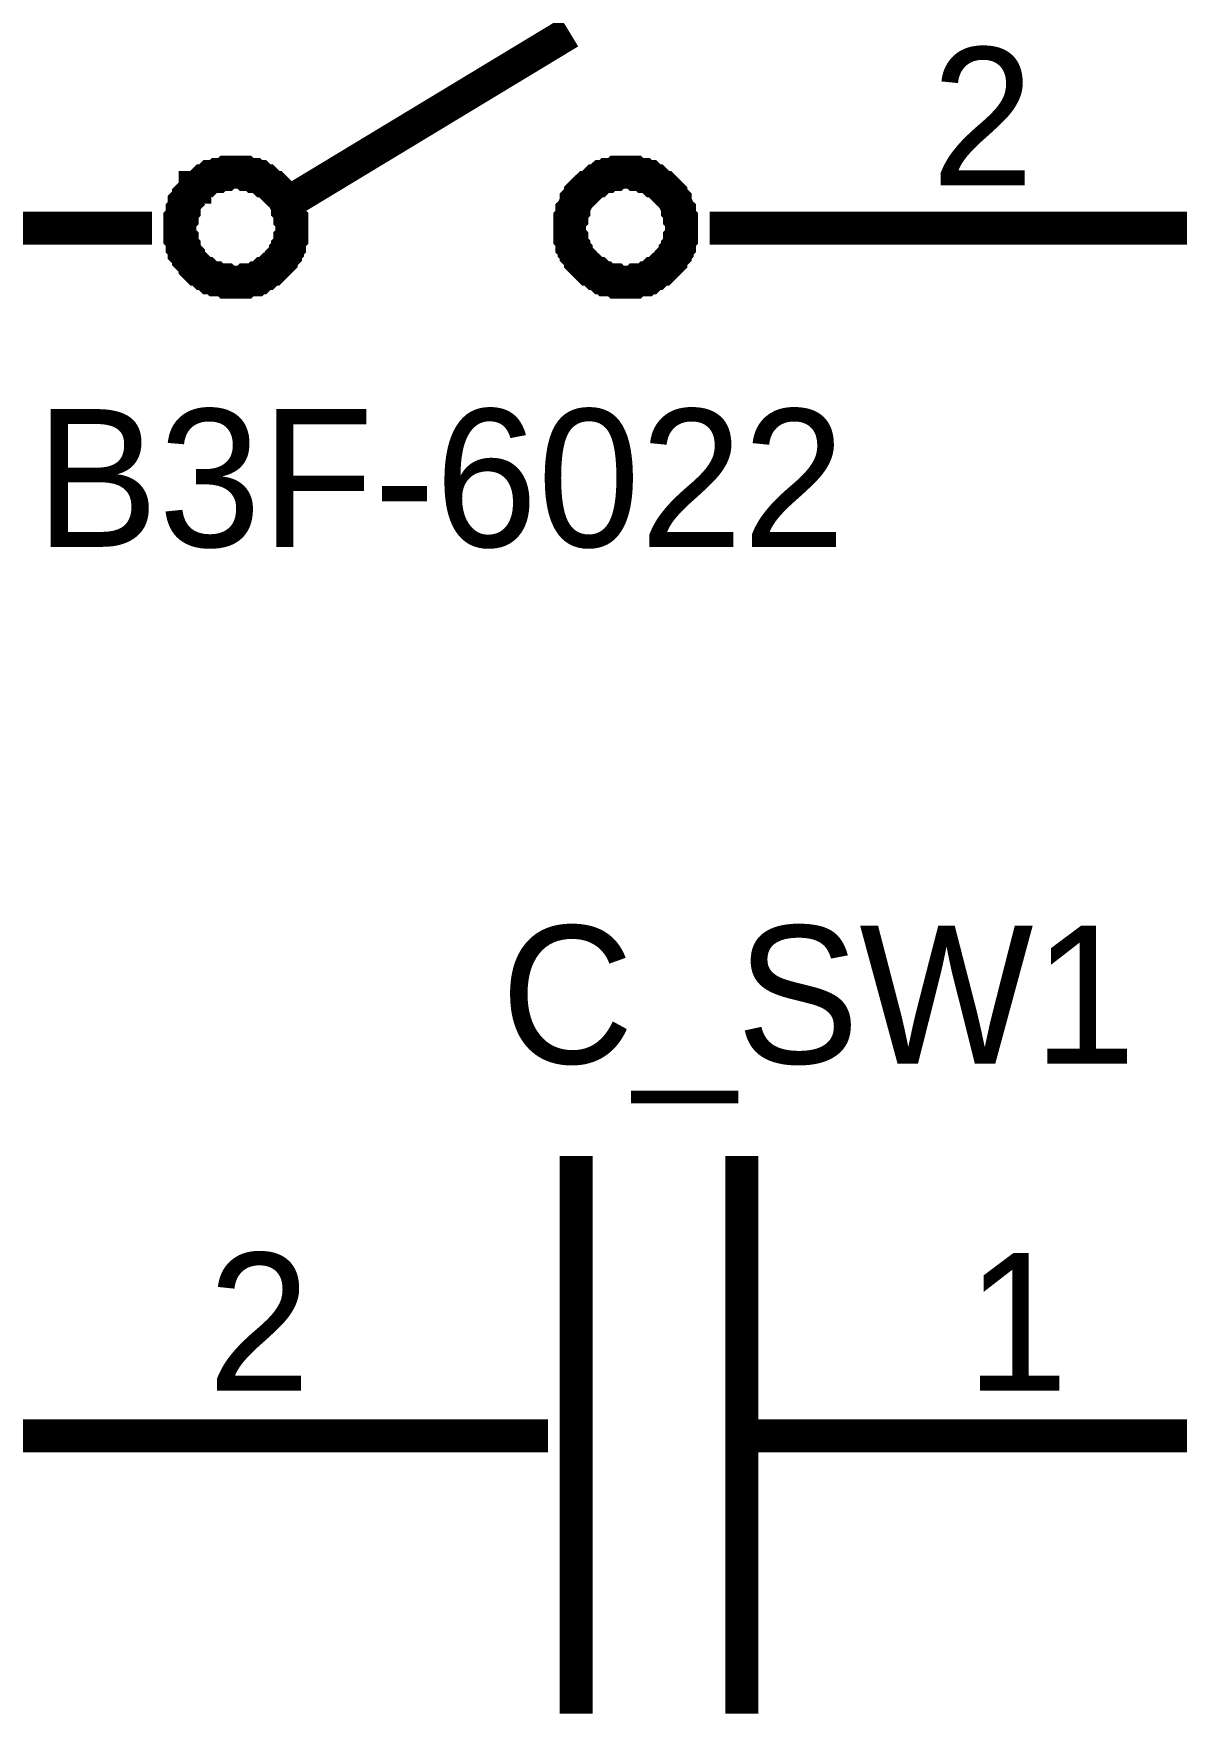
# Model space of a CAD drawing. Header units: inches. Extents: x 0 to 16.9, y 0 to 11.7.
# Drawn here: x 14.084 to 14.494, y 3.91 to 4.518 of the extents above; entities that cross this region are included whole.
import ezdxf

# ---------------------------------------------------------------- set-up
doc = ezdxf.new("R2010")
doc.units = ezdxf.units.IN
doc.header["$MEASUREMENT"] = 0
doc.layers.add('Sheet', color=255, linetype='Continuous')

msp = doc.modelspace()

# ---------------------------------------------------------------- linework, layer by layer
at = {"layer": 'Sheet'}
for points in [[(14.17687, 4.45815, 0.0118, 0.0118, 0), (14.27639, 4.51835, 0.0118, 0.0118, 0)], [(14.13675, 4.44812, 0.0118, 0.0118, 0), (14.13675, 4.44889, 0.0118, 0.0118, 0), (14.13675, 4.45044, 0.0118, 0.0118, 0), (14.13675, 4.45121, 0.0118, 0.0118, 0), (14.13752, 4.45198, 0.0118, 0.0118, 0), (14.13752, 4.45352, 0.0118, 0.0118, 0), (14.13752, 4.4543, 0.0118, 0.0118, 0), (14.13829, 4.45507, 0.0118, 0.0118, 0), (14.13829, 4.45584, 0.0118, 0.0118, 0), (14.13829, 4.45738, 0.0118, 0.0118, 0), (14.13906, 4.45815, 0.0118, 0.0118, 0), (14.13983, 4.45893, 0.0118, 0.0118, 0), (14.13983, 4.4597, 0.0118, 0.0118, 0), (14.1406, 4.46047, 0.0118, 0.0118, 0), (14.14138, 4.46124, 0.0118, 0.0118, 0), (14.14215, 4.46201, 0.0118, 0.0118, 0), (14.14215, 4.46278, 0.0118, 0.0118, 0), (14.14292, 4.46278, 0.0118, 0.0118, 0), (14.14369, 4.46356, 0.0118, 0.0118, 0), (14.14446, 4.46433, 0.0118, 0.0118, 0), (14.14523, 4.4651, 0.0118, 0.0118, 0), (14.146, 4.4651, 0.0118, 0.0118, 0), (14.14678, 4.46587, 0.0118, 0.0118, 0), (14.14755, 4.46664, 0.0118, 0.0118, 0), (14.14909, 4.46664, 0.0118, 0.0118, 0), (14.14986, 4.46664, 0.0118, 0.0118, 0), (14.15063, 4.46742, 0.0118, 0.0118, 0), (14.15141, 4.46742, 0.0118, 0.0118, 0), (14.15295, 4.46742, 0.0118, 0.0118, 0), (14.15372, 4.46819, 0.0118, 0.0118, 0), (14.15449, 4.46819, 0.0118, 0.0118, 0), (14.15603, 4.46819, 0.0118, 0.0118, 0), (14.15681, 4.46819, 0.0118, 0.0118, 0)], [(14.15681, 4.46819, 0.0118, 0.0118, 0), (14.15681, 4.46819, 0.0118, 0.0118, 0)], [(14.15681, 4.46819, 0.0118, 0.0118, 0), (14.15758, 4.46819, 0.0118, 0.0118, 0), (14.15912, 4.46819, 0.0118, 0.0118, 0), (14.15989, 4.46819, 0.0118, 0.0118, 0), (14.16066, 4.46742, 0.0118, 0.0118, 0), (14.16143, 4.46742, 0.0118, 0.0118, 0), (14.16298, 4.46742, 0.0118, 0.0118, 0), (14.16375, 4.46664, 0.0118, 0.0118, 0), (14.16452, 4.46664, 0.0118, 0.0118, 0), (14.16529, 4.46664, 0.0118, 0.0118, 0), (14.16606, 4.46587, 0.0118, 0.0118, 0), (14.16684, 4.4651, 0.0118, 0.0118, 0), (14.16761, 4.4651, 0.0118, 0.0118, 0), (14.16838, 4.46433, 0.0118, 0.0118, 0), (14.16915, 4.46356, 0.0118, 0.0118, 0), (14.16992, 4.46278, 0.0118, 0.0118, 0), (14.17069, 4.46278, 0.0118, 0.0118, 0), (14.17146, 4.46201, 0.0118, 0.0118, 0), (14.17224, 4.46124, 0.0118, 0.0118, 0), (14.17301, 4.46047, 0.0118, 0.0118, 0), (14.17301, 4.4597, 0.0118, 0.0118, 0), (14.17378, 4.45893, 0.0118, 0.0118, 0), (14.17455, 4.45815, 0.0118, 0.0118, 0), (14.17455, 4.45738, 0.0118, 0.0118, 0), (14.17532, 4.45584, 0.0118, 0.0118, 0), (14.17532, 4.45507, 0.0118, 0.0118, 0), (14.17609, 4.4543, 0.0118, 0.0118, 0), (14.17609, 4.45352, 0.0118, 0.0118, 0), (14.17609, 4.45198, 0.0118, 0.0118, 0), (14.17687, 4.45121, 0.0118, 0.0118, 0), (14.17687, 4.45044, 0.0118, 0.0118, 0), (14.17687, 4.44889, 0.0118, 0.0118, 0), (14.17687, 4.44812, 0.0118, 0.0118, 0)], [(14.27639, 4.44812, 0.0118, 0.0118, 0), (14.27639, 4.44889, 0.0118, 0.0118, 0), (14.27639, 4.45044, 0.0118, 0.0118, 0), (14.27639, 4.45121, 0.0118, 0.0118, 0), (14.27716, 4.45198, 0.0118, 0.0118, 0), (14.27716, 4.45352, 0.0118, 0.0118, 0), (14.27716, 4.4543, 0.0118, 0.0118, 0), (14.27794, 4.45507, 0.0118, 0.0118, 0), (14.27794, 4.45584, 0.0118, 0.0118, 0), (14.27871, 4.45738, 0.0118, 0.0118, 0), (14.27871, 4.45815, 0.0118, 0.0118, 0), (14.27948, 4.45893, 0.0118, 0.0118, 0), (14.28025, 4.4597, 0.0118, 0.0118, 0), (14.28025, 4.46047, 0.0118, 0.0118, 0), (14.28102, 4.46124, 0.0118, 0.0118, 0), (14.28179, 4.46201, 0.0118, 0.0118, 0), (14.28257, 4.46278, 0.0118, 0.0118, 0), (14.28334, 4.46278, 0.0118, 0.0118, 0), (14.28411, 4.46356, 0.0118, 0.0118, 0), (14.28488, 4.46433, 0.0118, 0.0118, 0), (14.28565, 4.4651, 0.0118, 0.0118, 0), (14.28642, 4.4651, 0.0118, 0.0118, 0), (14.28719, 4.46587, 0.0118, 0.0118, 0), (14.28797, 4.46664, 0.0118, 0.0118, 0), (14.28874, 4.46664, 0.0118, 0.0118, 0), (14.28951, 4.46664, 0.0118, 0.0118, 0), (14.29028, 4.46742, 0.0118, 0.0118, 0), (14.29182, 4.46742, 0.0118, 0.0118, 0), (14.2926, 4.46742, 0.0118, 0.0118, 0), (14.29337, 4.46819, 0.0118, 0.0118, 0), (14.29414, 4.46819, 0.0118, 0.0118, 0), (14.29568, 4.46819, 0.0118, 0.0118, 0), (14.29645, 4.46819, 0.0118, 0.0118, 0)], [(14.29645, 4.46819, 0.0118, 0.0118, 0), (14.29645, 4.46819, 0.0118, 0.0118, 0)], [(14.29645, 4.46819, 0.0118, 0.0118, 0), (14.29722, 4.46819, 0.0118, 0.0118, 0), (14.29877, 4.46819, 0.0118, 0.0118, 0), (14.29954, 4.46819, 0.0118, 0.0118, 0), (14.30031, 4.46742, 0.0118, 0.0118, 0), (14.30108, 4.46742, 0.0118, 0.0118, 0), (14.30262, 4.46742, 0.0118, 0.0118, 0), (14.3034, 4.46664, 0.0118, 0.0118, 0), (14.30417, 4.46664, 0.0118, 0.0118, 0), (14.30494, 4.46664, 0.0118, 0.0118, 0), (14.30571, 4.46587, 0.0118, 0.0118, 0), (14.30648, 4.4651, 0.0118, 0.0118, 0), (14.30725, 4.4651, 0.0118, 0.0118, 0), (14.30803, 4.46433, 0.0118, 0.0118, 0), (14.3088, 4.46356, 0.0118, 0.0118, 0), (14.30957, 4.46278, 0.0118, 0.0118, 0), (14.31034, 4.46278, 0.0118, 0.0118, 0), (14.31111, 4.46201, 0.0118, 0.0118, 0), (14.31188, 4.46124, 0.0118, 0.0118, 0), (14.31265, 4.46047, 0.0118, 0.0118, 0), (14.31265, 4.4597, 0.0118, 0.0118, 0), (14.31343, 4.45893, 0.0118, 0.0118, 0), (14.3142, 4.45815, 0.0118, 0.0118, 0), (14.3142, 4.45738, 0.0118, 0.0118, 0), (14.31497, 4.45584, 0.0118, 0.0118, 0), (14.31497, 4.45507, 0.0118, 0.0118, 0), (14.31574, 4.4543, 0.0118, 0.0118, 0), (14.31574, 4.45352, 0.0118, 0.0118, 0), (14.31574, 4.45198, 0.0118, 0.0118, 0), (14.31651, 4.45121, 0.0118, 0.0118, 0), (14.31651, 4.45044, 0.0118, 0.0118, 0), (14.31651, 4.44889, 0.0118, 0.0118, 0), (14.31651, 4.44812, 0.0118, 0.0118, 0)], [(14.12672, 4.44812, 0.0118, 0.0118, 0), (13.92689, 4.44812, 0.0118, 0.0118, 0)], [(14.12672, 4.44812, 0.0118, 0.0118, 0), (14.09663, 4.44812, 0.0118, 0.0118, 0)], [(14.15681, 4.42883, 0.0118, 0.0118, 0), (14.15603, 4.42883, 0.0118, 0.0118, 0), (14.15449, 4.42883, 0.0118, 0.0118, 0), (14.15372, 4.42883, 0.0118, 0.0118, 0), (14.15295, 4.4296, 0.0118, 0.0118, 0), (14.15141, 4.4296, 0.0118, 0.0118, 0), (14.15063, 4.4296, 0.0118, 0.0118, 0), (14.14986, 4.4296, 0.0118, 0.0118, 0), (14.14909, 4.43037, 0.0118, 0.0118, 0), (14.14755, 4.43037, 0.0118, 0.0118, 0), (14.14678, 4.43114, 0.0118, 0.0118, 0), (14.146, 4.43192, 0.0118, 0.0118, 0), (14.14523, 4.43192, 0.0118, 0.0118, 0), (14.14446, 4.43269, 0.0118, 0.0118, 0), (14.14369, 4.43346, 0.0118, 0.0118, 0), (14.14292, 4.43346, 0.0118, 0.0118, 0), (14.14215, 4.43423, 0.0118, 0.0118, 0), (14.14215, 4.435, 0.0118, 0.0118, 0), (14.14138, 4.43578, 0.0118, 0.0118, 0), (14.1406, 4.43655, 0.0118, 0.0118, 0), (14.13983, 4.43732, 0.0118, 0.0118, 0), (14.13983, 4.43809, 0.0118, 0.0118, 0), (14.13906, 4.43886, 0.0118, 0.0118, 0), (14.13829, 4.43963, 0.0118, 0.0118, 0), (14.13829, 4.44041, 0.0118, 0.0118, 0), (14.13829, 4.44118, 0.0118, 0.0118, 0), (14.13752, 4.44195, 0.0118, 0.0118, 0), (14.13752, 4.44349, 0.0118, 0.0118, 0), (14.13752, 4.44426, 0.0118, 0.0118, 0), (14.13675, 4.44504, 0.0118, 0.0118, 0), (14.13675, 4.44581, 0.0118, 0.0118, 0), (14.13675, 4.44735, 0.0118, 0.0118, 0), (14.13675, 4.44812, 0.0118, 0.0118, 0)], [(14.13675, 4.44812, 0.0118, 0.0118, 0), (14.13675, 4.44812, 0.0118, 0.0118, 0)], [(14.17687, 4.44812, 0.0118, 0.0118, 0), (14.17687, 4.44735, 0.0118, 0.0118, 0), (14.17687, 4.44581, 0.0118, 0.0118, 0), (14.17687, 4.44504, 0.0118, 0.0118, 0), (14.17609, 4.44426, 0.0118, 0.0118, 0), (14.17609, 4.44349, 0.0118, 0.0118, 0), (14.17609, 4.44195, 0.0118, 0.0118, 0), (14.17532, 4.44118, 0.0118, 0.0118, 0), (14.17532, 4.44041, 0.0118, 0.0118, 0), (14.17455, 4.43963, 0.0118, 0.0118, 0), (14.17455, 4.43886, 0.0118, 0.0118, 0), (14.17378, 4.43809, 0.0118, 0.0118, 0), (14.17301, 4.43732, 0.0118, 0.0118, 0), (14.17301, 4.43655, 0.0118, 0.0118, 0), (14.17224, 4.43578, 0.0118, 0.0118, 0), (14.17146, 4.435, 0.0118, 0.0118, 0), (14.17069, 4.43423, 0.0118, 0.0118, 0), (14.16992, 4.43346, 0.0118, 0.0118, 0), (14.16915, 4.43346, 0.0118, 0.0118, 0), (14.16838, 4.43269, 0.0118, 0.0118, 0), (14.16761, 4.43192, 0.0118, 0.0118, 0), (14.16684, 4.43192, 0.0118, 0.0118, 0), (14.16606, 4.43114, 0.0118, 0.0118, 0), (14.16529, 4.43037, 0.0118, 0.0118, 0), (14.16452, 4.43037, 0.0118, 0.0118, 0), (14.16375, 4.4296, 0.0118, 0.0118, 0), (14.16298, 4.4296, 0.0118, 0.0118, 0), (14.16143, 4.4296, 0.0118, 0.0118, 0), (14.16066, 4.4296, 0.0118, 0.0118, 0), (14.15989, 4.42883, 0.0118, 0.0118, 0), (14.15912, 4.42883, 0.0118, 0.0118, 0), (14.15758, 4.42883, 0.0118, 0.0118, 0), (14.15681, 4.42883, 0.0118, 0.0118, 0)], [(14.17687, 4.44812, 0.0118, 0.0118, 0), (14.17687, 4.44812, 0.0118, 0.0118, 0), (14.17687, 4.44812, 0.0118, 0.0118, 0), (14.17687, 4.44812, 0.0118, 0.0118, 0), (14.17687, 4.44812, 0.0118, 0.0118, 0), (14.17687, 4.44812, 0.0118, 0.0118, 0), (14.17687, 4.44812, 0.0118, 0.0118, 0), (14.17687, 4.44812, 0.0118, 0.0118, 0), (14.17687, 4.44812, 0.0118, 0.0118, 0), (14.17687, 4.44812, 0.0118, 0.0118, 0), (14.17687, 4.44812, 0.0118, 0.0118, 0), (14.17687, 4.44812, 0.0118, 0.0118, 0), (14.17687, 4.44812, 0.0118, 0.0118, 0), (14.17687, 4.44812, 0.0118, 0.0118, 0), (14.17687, 4.44812, 0.0118, 0.0118, 0), (14.17687, 4.44812, 0.0118, 0.0118, 0), (14.17687, 4.44812, 0.0118, 0.0118, 0), (14.17687, 4.44812, 0.0118, 0.0118, 0), (14.17687, 4.44812, 0.0118, 0.0118, 0), (14.17687, 4.44812, 0.0118, 0.0118, 0), (14.17687, 4.44812, 0.0118, 0.0118, 0), (14.17687, 4.44812, 0.0118, 0.0118, 0), (14.17687, 4.44812, 0.0118, 0.0118, 0), (14.17687, 4.44812, 0.0118, 0.0118, 0), (14.17687, 4.44812, 0.0118, 0.0118, 0), (14.17687, 4.44812, 0.0118, 0.0118, 0), (14.17687, 4.44812, 0.0118, 0.0118, 0), (14.17687, 4.44812, 0.0118, 0.0118, 0), (14.17687, 4.44812, 0.0118, 0.0118, 0), (14.17687, 4.44812, 0.0118, 0.0118, 0), (14.17687, 4.44812, 0.0118, 0.0118, 0), (14.17687, 4.44812, 0.0118, 0.0118, 0), (14.17687, 4.44812, 0.0118, 0.0118, 0)], [(14.17687, 4.44812, 0.0118, 0.0118, 0), (14.17687, 4.44812, 0.0118, 0.0118, 0)], [(14.29645, 4.42883, 0.0118, 0.0118, 0), (14.29568, 4.42883, 0.0118, 0.0118, 0), (14.29414, 4.42883, 0.0118, 0.0118, 0), (14.29337, 4.42883, 0.0118, 0.0118, 0), (14.2926, 4.4296, 0.0118, 0.0118, 0), (14.29182, 4.4296, 0.0118, 0.0118, 0), (14.29028, 4.4296, 0.0118, 0.0118, 0), (14.28951, 4.4296, 0.0118, 0.0118, 0), (14.28874, 4.43037, 0.0118, 0.0118, 0), (14.28797, 4.43037, 0.0118, 0.0118, 0), (14.28719, 4.43114, 0.0118, 0.0118, 0), (14.28642, 4.43192, 0.0118, 0.0118, 0), (14.28565, 4.43192, 0.0118, 0.0118, 0), (14.28488, 4.43269, 0.0118, 0.0118, 0), (14.28411, 4.43346, 0.0118, 0.0118, 0), (14.28334, 4.43346, 0.0118, 0.0118, 0), (14.28257, 4.43423, 0.0118, 0.0118, 0), (14.28179, 4.435, 0.0118, 0.0118, 0), (14.28102, 4.43578, 0.0118, 0.0118, 0), (14.28025, 4.43655, 0.0118, 0.0118, 0), (14.28025, 4.43732, 0.0118, 0.0118, 0), (14.27948, 4.43809, 0.0118, 0.0118, 0), (14.27871, 4.43886, 0.0118, 0.0118, 0), (14.27871, 4.43963, 0.0118, 0.0118, 0), (14.27794, 4.44041, 0.0118, 0.0118, 0), (14.27794, 4.44118, 0.0118, 0.0118, 0), (14.27716, 4.44195, 0.0118, 0.0118, 0), (14.27716, 4.44349, 0.0118, 0.0118, 0), (14.27716, 4.44426, 0.0118, 0.0118, 0), (14.27639, 4.44504, 0.0118, 0.0118, 0), (14.27639, 4.44581, 0.0118, 0.0118, 0), (14.27639, 4.44735, 0.0118, 0.0118, 0), (14.27639, 4.44812, 0.0118, 0.0118, 0)], [(14.27639, 4.44812, 0.0118, 0.0118, 0), (14.27639, 4.44812, 0.0118, 0.0118, 0)], [(14.31651, 4.44812, 0.0118, 0.0118, 0), (14.31651, 4.44735, 0.0118, 0.0118, 0), (14.31651, 4.44581, 0.0118, 0.0118, 0), (14.31651, 4.44504, 0.0118, 0.0118, 0), (14.31574, 4.44426, 0.0118, 0.0118, 0), (14.31574, 4.44349, 0.0118, 0.0118, 0), (14.31574, 4.44195, 0.0118, 0.0118, 0), (14.31497, 4.44118, 0.0118, 0.0118, 0), (14.31497, 4.44041, 0.0118, 0.0118, 0), (14.3142, 4.43963, 0.0118, 0.0118, 0), (14.3142, 4.43886, 0.0118, 0.0118, 0), (14.31343, 4.43809, 0.0118, 0.0118, 0), (14.31265, 4.43732, 0.0118, 0.0118, 0), (14.31265, 4.43655, 0.0118, 0.0118, 0), (14.31188, 4.43578, 0.0118, 0.0118, 0), (14.31111, 4.435, 0.0118, 0.0118, 0), (14.31034, 4.43423, 0.0118, 0.0118, 0), (14.30957, 4.43346, 0.0118, 0.0118, 0), (14.3088, 4.43346, 0.0118, 0.0118, 0), (14.30803, 4.43269, 0.0118, 0.0118, 0), (14.30725, 4.43192, 0.0118, 0.0118, 0), (14.30648, 4.43192, 0.0118, 0.0118, 0), (14.30571, 4.43114, 0.0118, 0.0118, 0), (14.30494, 4.43037, 0.0118, 0.0118, 0), (14.30417, 4.43037, 0.0118, 0.0118, 0), (14.3034, 4.4296, 0.0118, 0.0118, 0), (14.30262, 4.4296, 0.0118, 0.0118, 0), (14.30108, 4.4296, 0.0118, 0.0118, 0), (14.30031, 4.4296, 0.0118, 0.0118, 0), (14.29954, 4.42883, 0.0118, 0.0118, 0), (14.29877, 4.42883, 0.0118, 0.0118, 0), (14.29722, 4.42883, 0.0118, 0.0118, 0), (14.29645, 4.42883, 0.0118, 0.0118, 0)], [(14.31651, 4.44812, 0.0118, 0.0118, 0), (14.31651, 4.44812, 0.0118, 0.0118, 0), (14.31651, 4.44812, 0.0118, 0.0118, 0), (14.31651, 4.44812, 0.0118, 0.0118, 0), (14.31651, 4.44812, 0.0118, 0.0118, 0), (14.31651, 4.44812, 0.0118, 0.0118, 0), (14.31651, 4.44812, 0.0118, 0.0118, 0), (14.31651, 4.44812, 0.0118, 0.0118, 0), (14.31651, 4.44812, 0.0118, 0.0118, 0), (14.31651, 4.44812, 0.0118, 0.0118, 0), (14.31651, 4.44812, 0.0118, 0.0118, 0), (14.31651, 4.44812, 0.0118, 0.0118, 0), (14.31651, 4.44812, 0.0118, 0.0118, 0), (14.31651, 4.44812, 0.0118, 0.0118, 0), (14.31651, 4.44812, 0.0118, 0.0118, 0), (14.31651, 4.44812, 0.0118, 0.0118, 0), (14.31651, 4.44812, 0.0118, 0.0118, 0), (14.31651, 4.44812, 0.0118, 0.0118, 0), (14.31651, 4.44812, 0.0118, 0.0118, 0), (14.31651, 4.44812, 0.0118, 0.0118, 0), (14.31651, 4.44812, 0.0118, 0.0118, 0), (14.31651, 4.44812, 0.0118, 0.0118, 0), (14.31651, 4.44812, 0.0118, 0.0118, 0), (14.31651, 4.44812, 0.0118, 0.0118, 0), (14.31651, 4.44812, 0.0118, 0.0118, 0), (14.31651, 4.44812, 0.0118, 0.0118, 0), (14.31651, 4.44812, 0.0118, 0.0118, 0), (14.31651, 4.44812, 0.0118, 0.0118, 0), (14.31651, 4.44812, 0.0118, 0.0118, 0), (14.31651, 4.44812, 0.0118, 0.0118, 0), (14.31651, 4.44812, 0.0118, 0.0118, 0), (14.31651, 4.44812, 0.0118, 0.0118, 0), (14.31651, 4.44812, 0.0118, 0.0118, 0)], [(14.31651, 4.44812, 0.0118, 0.0118, 0), (14.31651, 4.44812, 0.0118, 0.0118, 0)], [(14.32654, 4.44812, 0.0118, 0.0118, 0), (14.52637, 4.44812, 0.0118, 0.0118, 0)], [(14.32654, 4.44812, 0.0118, 0.0118, 0), (14.35663, 4.44812, 0.0118, 0.0118, 0)], [(14.40832, 4.01519, 0.0118, 0.0118, 0), (14.64441, 4.01519, 0.0118, 0.0118, 0), (14.64441, 4.44812, 0.0118, 0.0118, 0)], [(14.27871, 3.91564, 0.0118, 0.0118, 0), (14.27871, 4.11552, 0.0118, 0.0118, 0)], [(14.33812, 3.91564, 0.0118, 0.0118, 0), (14.33812, 4.11552, 0.0118, 0.0118, 0)], [(14.2085, 4.01519, 0.0118, 0.0118, 0), (13.8968, 4.01519, 0.0118, 0.0118, 0)], [(14.26868, 4.01519, 0.0118, 0.0118, 0), (14.2085, 4.01519, 0.0118, 0.0118, 0)], [(14.26868, 4.01519, 0.0118, 0.0118, 0), (14.25865, 4.01519, 0.0118, 0.0118, 0)], [(14.33812, 4.01519, 0.0118, 0.0118, 0), (14.40832, 4.01519, 0.0118, 0.0118, 0)], [(14.33812, 4.01519, 0.0118, 0.0118, 0), (14.36821, 4.01519, 0.0118, 0.0118, 0)]]:
    msp.add_lwpolyline(points, format="xyseb", dxfattribs=at)

# ---------------------------------------------------------------- texts
for s, height, p in [('2', 0.04939, (14.40601, 4.46356)), ('B3F-6022', 0.049389, (14.08505, 4.33391)), ('C_SW1', 0.049389, (14.2517, 4.1487)), ('2', 0.04939, (14.14678, 4.0314)), ('1', 0.04939, (14.41835, 4.0314))]:
    msp.add_text(s, height=height, dxfattribs=at).set_placement(p)

doc.saveas('drawing.dxf')
